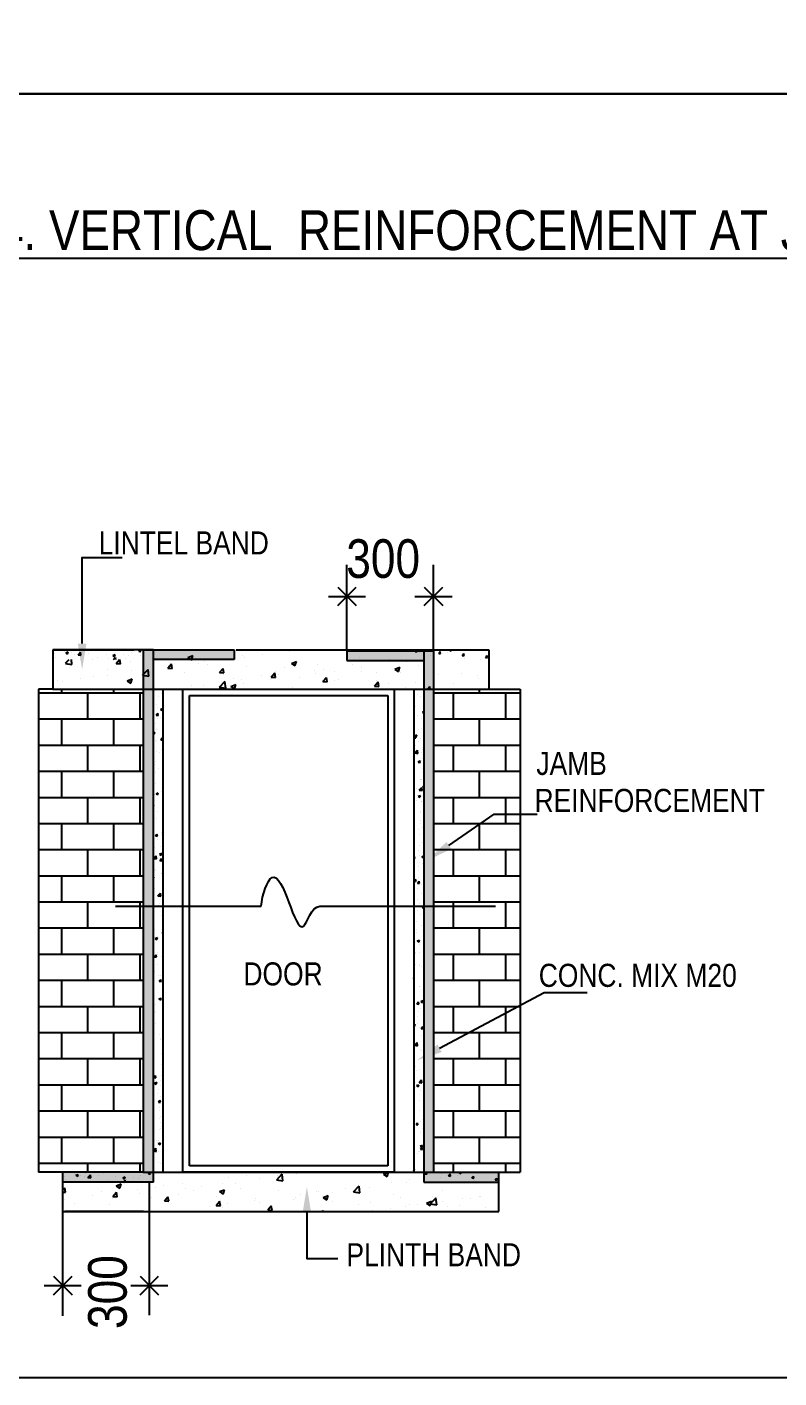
# Model space of a CAD drawing. Header units: metres. Extents: x 516 to 666, y 54 to 108.
# Drawn here: x 602.728 to 604.535, y 86.464 to 89.71 of the extents above; entities that cross this region are included whole.
import ezdxf

# ---------------------------------------------------------------- set-up
doc = ezdxf.new("R2010")
doc.units = ezdxf.units.M
doc.header["$LTSCALE"] = 30
doc.header["$MEASUREMENT"] = 0
doc.layers.get('0').update_dxf_attribs({"linetype": 'CONTINUOUS'})
doc.styles.get("Standard").update_dxf_attribs({"font": 'ARIALN.TTF', "height": 10})

msp = doc.modelspace()

# ---------------------------------------------------------------- hatches: boundary and pattern name
h = msp.add_hatch(color=256)
h.paths.add_polyline_path([(603.0315, 88.1901), (603.2258, 88.1901), (603.2258, 88.2136), (603.0079, 88.2136), (603.0079, 86.9585), (602.8132, 86.9585), (602.8132, 86.935), (603.0315, 86.935)])
h.paths.add_polyline_path([(603.7045, 88.2114), (603.4966, 88.2114), (603.4966, 88.1879), (603.681, 88.1879), (603.681, 86.935), (603.8611, 86.935), (603.8611, 86.9585), (603.7045, 86.9585)])

# ---------------------------------------------------------------- linework, layer by layer
for p, q in [((603.4966, 88.2114), (603.4966, 88.4182)), ((603.7045, 88.2136), (603.7045, 88.4182)), ((603.4965, 88.2976), (603.4965, 88.3866)), ((603.7045, 88.2976), (603.7045, 88.3866)), ((603.452, 88.3421), (603.541, 88.3421)), ((603.4743, 88.3198), (603.5188, 88.3643)), ((603.4743, 88.3643), (603.5188, 88.3198)), ((603.66, 88.3421), (603.7491, 88.3421)), ((603.6823, 88.3198), (603.7268, 88.3643)), ((603.6823, 88.3643), (603.7268, 88.3198)), ((602.7896, 88.2136), (602.9844, 88.2136)), ((602.9844, 88.2136), (602.7896, 88.2136)), ((602.7896, 88.2136), (602.7896, 88.1195)), ((603.0315, 88.2136), (602.7954, 88.2136)), ((602.8441, 88.2112), (602.8441, 88.2112)), ((602.8879, 88.2115), (602.8879, 88.2115)), ((602.943, 88.2122), (602.943, 88.2122)), ((602.9963, 88.2101), (602.9992, 88.2136)), ((603.001, 88.2097), (603.0002, 88.2136)), ((603.0079, 88.2136), (603.2258, 88.2136)), ((603.0079, 88.2136), (603.2258, 88.2136)), ((603.0079, 86.9585), (603.0079, 88.2136)), ((603.0079, 86.9585), (603.0079, 88.2136)), ((603.0291, 88.2129), (603.0291, 88.2129)), ((603.0315, 86.935), (603.0315, 88.2136)), ((603.2258, 88.2136), (603.2258, 88.1901)), ((603.2306, 88.2136), (603.7045, 88.2136)), ((603.3336, 88.2118), (603.3336, 88.2118)), ((603.4966, 88.2114), (603.7045, 88.2114)), ((603.4966, 88.2114), (603.4966, 88.1879)), ((603.6276, 88.2136), (603.6276, 88.2136)), ((603.6607, 88.21), (603.6637, 88.2136)), ((603.6654, 88.2096), (603.6647, 88.2136)), ((603.681, 88.2136), (603.8376, 88.2136)), ((603.681, 88.2136), (603.681, 86.935)), ((603.7011, 88.2111), (603.7011, 88.2111)), ((603.7045, 88.2136), (603.7045, 86.9585)), ((603.7045, 88.2114), (603.7045, 86.9585)), ((603.7426, 88.2132), (603.7438, 88.2136)), ((603.7426, 88.2132), (603.7465, 88.2105)), ((603.7465, 88.2106), (603.7476, 88.2136)), ((603.7778, 88.2113), (603.7778, 88.2113)), ((603.8376, 88.2136), (603.8376, 88.1195)), ((602.792, 88.2088), (602.792, 88.2088)), ((602.7946, 88.2046), (602.7946, 88.2046)), ((602.7964, 88.1957), (602.7964, 88.1957)), ((602.8172, 88.2105), (602.8172, 88.2105)), ((602.8203, 88.181), (602.8357, 88.1786)), ((602.8206, 88.1813), (602.829, 88.1901)), ((602.8214, 88.2065), (602.8269, 88.2087)), ((602.8214, 88.2065), (602.8253, 88.2039)), ((602.8253, 88.2039), (602.8269, 88.2087)), ((602.8272, 88.1783), (602.8272, 88.1783)), ((602.8339, 88.207), (602.8339, 88.207)), ((602.8357, 88.1786), (602.8343, 88.1901)), ((602.8421, 88.2036), (602.8421, 88.2036)), ((602.8504, 88.2015), (602.8565, 88.2079)), ((602.8504, 88.2015), (602.8574, 88.2005)), ((602.8574, 88.2005), (602.8565, 88.2079)), ((602.857, 88.1902), (602.857, 88.1902)), ((602.8758, 88.2052), (602.8758, 88.2052)), ((602.8851, 88.1901), (602.8851, 88.1901)), ((602.8973, 88.1958), (602.8973, 88.1958)), ((602.9176, 88.2035), (602.9176, 88.2035)), ((602.9224, 88.1932), (602.9224, 88.1932)), ((602.9342, 88.2003), (602.9397, 88.2024)), ((602.9342, 88.2003), (602.9381, 88.1976)), ((602.9356, 88.1901), (602.9403, 88.1949)), ((602.9369, 88.2008), (602.9369, 88.2008)), ((602.9381, 88.1976), (602.9397, 88.2024)), ((602.9408, 88.1901), (602.9403, 88.1949)), ((602.942, 88.1958), (602.942, 88.1958)), ((602.9422, 88.1809), (602.9499, 88.1901)), ((602.9422, 88.1809), (602.9525, 88.1799)), ((602.9525, 88.1799), (602.9506, 88.1901)), ((602.9595, 88.2017), (602.9595, 88.2017)), ((602.9636, 88.1919), (602.9636, 88.1919)), ((602.9717, 88.1997), (602.9717, 88.1997)), ((602.9775, 88.1862), (602.9775, 88.1862)), ((602.9777, 88.2067), (602.9777, 88.2067)), ((602.9849, 88.2105), (602.9849, 88.2105)), ((602.9963, 88.2101), (603.0009, 88.2097)), ((603.0014, 88.1999), (603.0014, 88.1999)), ((603.2258, 88.1901), (603.0315, 88.1901)), ((603.0315, 86.935), (603.0315, 88.1901)), ((603.0663, 88.17), (603.0746, 88.1799)), ((603.0699, 88.1823), (603.0699, 88.1823)), ((603.0766, 88.1691), (603.0746, 88.1799)), ((603.1141, 88.195), (603.1263, 88.1997)), ((603.1141, 88.195), (603.1228, 88.1892)), ((603.1228, 88.1892), (603.1263, 88.1997)), ((603.1402, 88.1816), (603.1402, 88.1816)), ((603.1548, 88.1866), (603.1548, 88.1866)), ((603.1623, 88.1784), (603.1623, 88.1784)), ((603.2447, 88.1996), (603.2447, 88.1996)), ((603.2495, 88.196), (603.2495, 88.196)), ((603.2928, 88.2017), (603.2928, 88.2017)), ((603.3584, 88.2103), (603.3584, 88.2103)), ((603.3629, 88.1812), (603.375, 88.1858)), ((603.3629, 88.1812), (603.3715, 88.1753)), ((603.3715, 88.1753), (603.375, 88.1858)), ((603.4257, 88.179), (603.4257, 88.179)), ((603.4966, 88.1879), (603.681, 88.1879)), ((603.4966, 88.1879), (603.6767, 88.1879)), ((603.5088, 88.1782), (603.5088, 88.1782)), ((603.5266, 88.1963), (603.5266, 88.1963)), ((603.5977, 88.1904), (603.5977, 88.1904)), ((603.6403, 88.1852), (603.6403, 88.1852)), ((603.6607, 88.21), (603.6654, 88.2096)), ((603.6714, 88.2072), (603.6714, 88.2072)), ((603.681, 88.1879), (603.681, 86.935)), ((603.6979, 88.2008), (603.6979, 88.2008)), ((603.717, 88.2051), (603.7208, 88.2096)), ((603.717, 88.2051), (603.7217, 88.2047)), ((603.7217, 88.2047), (603.7208, 88.2096)), ((603.7382, 88.2063), (603.7382, 88.2063)), ((603.7733, 88.2002), (603.7771, 88.2047)), ((603.7733, 88.2002), (603.778, 88.1998)), ((603.778, 88.1998), (603.7771, 88.2047)), ((603.7794, 88.1931), (603.7794, 88.1931)), ((603.8176, 88.1911), (603.8176, 88.1911)), ((603.829, 88.1997), (603.829, 88.1997)), ((603.8296, 88.1953), (603.8334, 88.1998)), ((603.8296, 88.1953), (603.8343, 88.1949)), ((603.8296, 88.1949), (603.8296, 88.1949)), ((603.8343, 88.1949), (603.8334, 88.1998)), ((602.8292, 88.1707), (602.8292, 88.1707)), ((602.8886, 88.1504), (602.8886, 88.1504)), ((602.9216, 88.1668), (602.9216, 88.1668)), ((602.922, 88.1529), (602.922, 88.1529)), ((602.9785, 88.1633), (602.9785, 88.1633)), ((603.005, 88.1524), (603.0204, 88.15)), ((603.0053, 88.1527), (603.0188, 88.1667)), ((603.014, 88.1629), (603.014, 88.1629)), ((603.0204, 88.15), (603.0185, 88.1664)), ((603.0313, 88.1673), (603.0313, 88.1673)), ((603.0663, 88.17), (603.0766, 88.1691)), ((603.0674, 88.1755), (603.0674, 88.1755)), ((603.0746, 88.173), (603.0746, 88.173)), ((603.1064, 88.159), (603.1064, 88.159)), ((603.1904, 88.1591), (603.1988, 88.1691)), ((603.1904, 88.1591), (603.2008, 88.1582)), ((603.2008, 88.1582), (603.1988, 88.1691)), ((603.1988, 88.1551), (603.1988, 88.1551)), ((603.2547, 88.1745), (603.2547, 88.1745)), ((603.2912, 88.1512), (603.2912, 88.1512)), ((603.3146, 88.1483), (603.3229, 88.1582)), ((603.3146, 88.1483), (603.3249, 88.1474)), ((603.3249, 88.1473), (603.3229, 88.1582)), ((603.3247, 88.1616), (603.3247, 88.1616)), ((603.3315, 88.1542), (603.3315, 88.1542)), ((603.3471, 88.1705), (603.3471, 88.1705)), ((603.3836, 88.1473), (603.3836, 88.1473)), ((603.4189, 88.1652), (603.4189, 88.1652)), ((603.4221, 88.1565), (603.4221, 88.1565)), ((603.4387, 88.1374), (603.4471, 88.1473)), ((603.4395, 88.1666), (603.4395, 88.1666)), ((603.4491, 88.1365), (603.4471, 88.1473)), ((603.4655, 88.1622), (603.4655, 88.1622)), ((603.531, 88.1708), (603.531, 88.1708)), ((603.5319, 88.1627), (603.5319, 88.1627)), ((603.5681, 88.1583), (603.5681, 88.1583)), ((603.6116, 88.1673), (603.6238, 88.1719)), ((603.6116, 88.1673), (603.6203, 88.1615)), ((603.6202, 88.1615), (603.6238, 88.1719)), ((603.6243, 88.1588), (603.6243, 88.1588)), ((603.669, 88.1756), (603.669, 88.1756)), ((603.7167, 88.1549), (603.7167, 88.1549)), ((603.7729, 88.1568), (603.7729, 88.1568)), ((603.8091, 88.151), (603.8091, 88.151)), ((602.7896, 88.1195), (602.7555, 88.1195)), ((602.7555, 88.1195), (602.7555, 86.9585)), ((602.7896, 88.1195), (603.8382, 88.1195)), ((602.8012, 88.1393), (602.8012, 88.1393)), ((602.811, 88.1104), (602.811, 88.1195)), ((602.8131, 88.1386), (602.8131, 88.1386)), ((602.8564, 88.1443), (602.8564, 88.1443)), ((602.9365, 88.1104), (602.9365, 88.1195)), ((602.9687, 88.1392), (602.9808, 88.1438)), ((602.9687, 88.1392), (602.9773, 88.1334)), ((602.9773, 88.1334), (602.9808, 88.1438)), ((603.0319, 88.1153), (603.0315, 88.1176)), ((603.0315, 88.1154), (603.0319, 88.1153)), ((603.055, 86.9585), (603.055, 88.1195)), ((603.1021, 88.1195), (603.6104, 88.1195)), ((603.1021, 86.9585), (603.1021, 88.1195)), ((603.1229, 88.127), (603.1229, 88.127)), ((603.1527, 88.129), (603.1527, 88.129)), ((603.1897, 88.1237), (603.2051, 88.1213)), ((603.19, 88.124), (603.2035, 88.1381)), ((603.2051, 88.1213), (603.2032, 88.1378)), ((603.2039, 88.1277), (603.2039, 88.1277)), ((603.2175, 88.1253), (603.2296, 88.13)), ((603.2175, 88.1253), (603.2261, 88.1195)), ((603.2238, 88.1443), (603.2238, 88.1443)), ((603.2261, 88.1195), (603.2296, 88.13)), ((603.2426, 88.142), (603.2426, 88.142)), ((603.2473, 88.1335), (603.2473, 88.1335)), ((603.3128, 88.1421), (603.3128, 88.1421)), ((603.3662, 88.1236), (603.3662, 88.1236)), ((603.4387, 88.1374), (603.4491, 88.1365)), ((603.4672, 88.1409), (603.4672, 88.1409)), ((603.476, 88.1434), (603.476, 88.1434)), ((603.5067, 88.1206), (603.5067, 88.1206)), ((603.5629, 88.1265), (603.5712, 88.1365)), ((603.5629, 88.1265), (603.5732, 88.1256)), ((603.5684, 88.1395), (603.5684, 88.1395)), ((603.5732, 88.1256), (603.5712, 88.1365)), ((603.5955, 88.1328), (603.5955, 88.1328)), ((603.6104, 88.1195), (603.6104, 86.9585)), ((603.6381, 88.1226), (603.6381, 88.1226)), ((603.6575, 88.1195), (603.6575, 86.9585)), ((603.6608, 88.1356), (603.6608, 88.1356)), ((603.683, 88.1439), (603.683, 88.1439)), ((603.6902, 88.1195), (603.6954, 88.1256)), ((603.6965, 88.1195), (603.6954, 88.1256)), ((603.7037, 88.1313), (603.7037, 88.1313)), ((603.7532, 88.1317), (603.7532, 88.1317)), ((603.813, 88.1457), (603.813, 88.1457)), ((603.8153, 88.1104), (603.8153, 88.1195)), ((603.8361, 88.1324), (603.8361, 88.1324)), ((603.8376, 88.1195), (603.9128, 88.1195)), ((603.9128, 88.1195), (603.9128, 86.9585)), ((602.7555, 88.1104), (603.0079, 88.1104)), ((602.8737, 88.0477), (602.8737, 88.1104)), ((602.9993, 88.0477), (602.9993, 88.1104)), ((603.0325, 88.0901), (603.0325, 88.0901)), ((603.0386, 88.0823), (603.0386, 88.0823)), ((603.0432, 88.1009), (603.0432, 88.1009)), ((603.0503, 88.1093), (603.0503, 88.1093)), ((603.1178, 88.1038), (603.5947, 88.1038)), ((603.1178, 86.9742), (603.1178, 88.1038)), ((603.5947, 88.1038), (603.5947, 86.9742)), ((603.6656, 88.1063), (603.6656, 88.1063)), ((603.6729, 88.1007), (603.6729, 88.1007)), ((603.6808, 88.1076), (603.6808, 88.1076)), ((603.7045, 88.1104), (603.9128, 88.1104)), ((603.7525, 88.0477), (603.7525, 88.1104)), ((603.8781, 88.0477), (603.8781, 88.1104)), ((603.0381, 88.0567), (603.0418, 88.0612)), ((603.0381, 88.0567), (603.0428, 88.0563)), ((603.0413, 88.0486), (603.0413, 88.0486)), ((603.0428, 88.0563), (603.0419, 88.0612)), ((603.0422, 88.0748), (603.0422, 88.0748)), ((603.0481, 88.0704), (603.0536, 88.0725)), ((603.0481, 88.0704), (603.052, 88.0678)), ((603.0483, 88.0511), (603.0483, 88.0511)), ((603.0513, 88.0729), (603.0513, 88.0729)), ((603.052, 88.0678), (603.0536, 88.0725)), ((603.6601, 88.0767), (603.6601, 88.0767)), ((603.6669, 88.0557), (603.6669, 88.0557)), ((603.6778, 88.0643), (603.681, 88.0655)), ((603.6778, 88.0643), (603.681, 88.0622)), ((602.7555, 88.0477), (603.0079, 88.0477)), ((602.811, 87.9849), (602.811, 88.0477)), ((602.9365, 87.9849), (602.9365, 88.0477)), ((603.0355, 88.0376), (603.0355, 88.0376)), ((603.0379, 88.023), (603.0379, 88.023)), ((603.0403, 88.0225), (603.0403, 88.0225)), ((603.6684, 88.0213), (603.6684, 88.0213)), ((603.6759, 88.0482), (603.6759, 88.0482)), ((603.6766, 88.0246), (603.6766, 88.0246)), ((603.7045, 88.0477), (603.9128, 88.0477)), ((603.8153, 87.9849), (603.8153, 88.0477)), ((602.7555, 87.9849), (603.0079, 87.9849)), ((602.8737, 87.9221), (602.8737, 87.9849)), ((602.9993, 87.9221), (602.9993, 87.9849)), ((603.0315, 88.0145), (603.0345, 88.0156)), ((603.0315, 88.0119), (603.0329, 88.0109)), ((603.0322, 87.9908), (603.0322, 87.9908)), ((603.0329, 88.0109), (603.0345, 88.0156)), ((603.033, 88.011), (603.033, 88.011)), ((603.0369, 87.9946), (603.0369, 87.9946)), ((603.0394, 87.9964), (603.0394, 87.9964)), ((603.049, 87.9977), (603.0527, 88.0022)), ((603.049, 87.9977), (603.0536, 87.9973)), ((603.0496, 88.0005), (603.0496, 88.0005)), ((603.0537, 87.9973), (603.0528, 88.0022)), ((603.6575, 88.0029), (603.6609, 88.0071)), ((603.6575, 88.0025), (603.6618, 88.0021)), ((603.6588, 88.0074), (603.6642, 88.0095)), ((603.6588, 88.0074), (603.6627, 88.0048)), ((603.6619, 88.0022), (603.661, 88.0071)), ((603.6613, 87.9845), (603.6613, 87.9845)), ((603.6627, 88.0048), (603.6643, 88.0095)), ((603.6674, 87.9929), (603.6674, 87.9929)), ((603.6726, 88.0014), (603.6726, 88.0014)), ((603.6802, 88.0057), (603.6802, 88.0057)), ((603.7045, 87.9849), (603.9128, 87.9849)), ((603.7525, 87.9221), (603.7525, 87.9849)), ((603.8781, 87.9221), (603.8781, 87.9849)), ((603.0384, 87.9703), (603.0384, 87.9703)), ((603.046, 87.9676), (603.046, 87.9676)), ((603.051, 87.9735), (603.051, 87.9735)), ((603.6599, 87.9661), (603.666, 87.9724)), ((603.6599, 87.9661), (603.6668, 87.965)), ((603.6669, 87.965), (603.666, 87.9724)), ((603.6765, 87.9659), (603.6765, 87.9659)), ((603.6779, 87.974), (603.6779, 87.974)), ((603.6783, 87.9535), (603.6783, 87.9535)), ((603.6792, 87.9796), (603.6792, 87.9796)), ((602.7555, 87.9221), (603.0079, 87.9221)), ((602.811, 87.8593), (602.811, 87.9221)), ((602.9365, 87.8593), (602.9365, 87.9221)), ((603.0352, 87.9382), (603.0352, 87.9382)), ((603.0375, 87.9442), (603.0375, 87.9442)), ((603.044, 87.9293), (603.044, 87.9293)), ((603.668, 87.9435), (603.6718, 87.948)), ((603.668, 87.9435), (603.6727, 87.9431)), ((603.6727, 87.9431), (603.6718, 87.948)), ((603.6757, 87.9488), (603.6757, 87.9488)), ((603.6773, 87.9274), (603.6773, 87.9274)), ((603.7045, 87.9221), (603.9128, 87.9221)), ((603.8153, 87.8593), (603.8153, 87.9221)), ((603.032, 87.8914), (603.032, 87.8914)), ((603.0356, 87.8919), (603.0356, 87.8919)), ((603.0365, 87.918), (603.0365, 87.918)), ((603.0543, 87.9122), (603.0543, 87.9122)), ((603.6723, 87.9027), (603.6723, 87.9027)), ((603.6724, 87.902), (603.6724, 87.902)), ((603.6764, 87.9012), (603.6764, 87.9012)), ((603.6789, 87.8845), (603.681, 87.887)), ((602.7555, 87.8593), (603.0079, 87.8593)), ((602.8737, 87.7966), (602.8737, 87.8593)), ((602.9993, 87.7966), (602.9993, 87.8593)), ((603.0336, 87.8813), (603.0336, 87.8813)), ((603.0346, 87.8658), (603.0346, 87.8658)), ((603.0377, 87.8681), (603.0431, 87.8702)), ((603.0377, 87.8681), (603.0416, 87.8655)), ((603.0416, 87.8655), (603.0432, 87.8703)), ((603.0508, 87.8742), (603.0508, 87.8742)), ((603.0533, 87.8839), (603.0533, 87.8839)), ((603.6641, 87.8796), (603.6641, 87.8796)), ((603.6674, 87.862), (603.6729, 87.8641)), ((603.6674, 87.862), (603.6713, 87.8594)), ((603.6703, 87.8766), (603.6764, 87.883)), ((603.6703, 87.8766), (603.6772, 87.8756)), ((603.6713, 87.8594), (603.6729, 87.8641)), ((603.6754, 87.8751), (603.6754, 87.8751)), ((603.6773, 87.8756), (603.6764, 87.883)), ((603.6789, 87.8845), (603.681, 87.8843)), ((603.7045, 87.8593), (603.9128, 87.8593)), ((603.7525, 87.7966), (603.7525, 87.8593)), ((603.8781, 87.7966), (603.8781, 87.8593)), ((603.0326, 87.8529), (603.0326, 87.8529)), ((603.0337, 87.8397), (603.0337, 87.8397)), ((603.035, 87.8389), (603.035, 87.8389)), ((603.0417, 87.8259), (603.0417, 87.8259)), ((603.6631, 87.8512), (603.6631, 87.8512)), ((603.6722, 87.8242), (603.6722, 87.8242)), ((603.6735, 87.8229), (603.6735, 87.8229)), ((603.6745, 87.849), (603.6745, 87.849)), ((603.6754, 87.8495), (603.6754, 87.8495)), ((602.7555, 87.7966), (603.0079, 87.7966)), ((602.811, 87.7338), (602.811, 87.7966)), ((602.9365, 87.7338), (602.9365, 87.7966)), ((603.0318, 87.792), (603.0318, 87.792)), ((603.0327, 87.8136), (603.0327, 87.8136)), ((603.0394, 87.8077), (603.0394, 87.8077)), ((603.658, 87.8122), (603.658, 87.8122)), ((603.6722, 87.8026), (603.6722, 87.8026)), ((603.6725, 87.7968), (603.6725, 87.7968)), ((603.7045, 87.7966), (603.9128, 87.7966)), ((603.8153, 87.7338), (603.8153, 87.7966)), ((603.0317, 87.7874), (603.0317, 87.7874)), ((603.0362, 87.7665), (603.04, 87.771)), ((603.0362, 87.7665), (603.0409, 87.7661)), ((603.0409, 87.7661), (603.04, 87.7711)), ((603.0407, 87.757), (603.0407, 87.757)), ((603.05, 87.7705), (603.05, 87.7705)), ((603.0506, 87.7748), (603.0506, 87.7748)), ((603.6677, 87.7811), (603.6677, 87.7811)), ((603.6716, 87.7706), (603.6716, 87.7706)), ((603.6804, 87.7688), (603.6804, 87.7688)), ((603.6807, 87.7872), (603.681, 87.7876)), ((603.6807, 87.7872), (603.681, 87.7872)), ((602.7555, 87.7338), (603.0079, 87.7338)), ((602.8737, 87.671), (602.8737, 87.7338)), ((602.9993, 87.671), (602.9993, 87.7338)), ((603.0348, 87.7395), (603.0348, 87.7395)), ((603.0463, 87.7227), (603.0518, 87.7248)), ((603.049, 87.7421), (603.049, 87.7421)), ((603.0502, 87.7201), (603.0518, 87.7249)), ((603.0504, 87.7259), (603.0504, 87.7259)), ((603.6598, 87.7379), (603.6598, 87.7379)), ((603.669, 87.7305), (603.669, 87.7305)), ((603.6706, 87.7445), (603.6706, 87.7445)), ((603.6752, 87.7501), (603.6752, 87.7501)), ((603.6794, 87.7405), (603.6794, 87.7405)), ((603.7045, 87.7338), (603.9128, 87.7338)), ((603.7525, 87.671), (603.7525, 87.7338)), ((603.8781, 87.671), (603.8781, 87.7338)), ((603.0315, 87.7123), (603.0377, 87.7187)), ((603.0315, 87.7123), (603.0385, 87.7112)), ((603.0315, 87.6927), (603.0315, 87.6927)), ((603.0385, 87.7112), (603.0377, 87.7187)), ((603.0463, 87.7227), (603.0502, 87.7201)), ((603.0471, 87.7075), (603.0509, 87.712)), ((603.0471, 87.7075), (603.0518, 87.7071)), ((603.0518, 87.7071), (603.0509, 87.712)), ((603.6575, 87.7149), (603.6591, 87.7169)), ((603.6575, 87.7122), (603.66, 87.712)), ((603.6588, 87.7095), (603.6588, 87.7095)), ((603.66, 87.712), (603.6591, 87.7169)), ((603.6687, 87.6923), (603.6687, 87.6923)), ((603.6697, 87.7184), (603.6697, 87.7184)), ((603.672, 87.7033), (603.672, 87.7033)), ((603.6761, 87.7166), (603.681, 87.7185)), ((603.6761, 87.7166), (603.68, 87.714)), ((603.6787, 87.6994), (603.6787, 87.6994)), ((603.68, 87.714), (603.681, 87.717)), ((602.7555, 87.671), (603.0079, 87.671)), ((602.811, 87.6083), (602.811, 87.671)), ((602.9365, 87.6083), (602.9365, 87.671)), ((603.0315, 87.6642), (603.0327, 87.668)), ((603.0315, 87.6675), (603.0327, 87.6679)), ((603.0351, 87.6858), (603.0351, 87.6858)), ((603.0374, 87.6842), (603.0374, 87.6842)), ((603.0503, 87.6754), (603.0503, 87.6754)), ((603.0517, 87.6753), (603.0517, 87.6753)), ((603.6575, 87.6599), (603.6625, 87.6618)), ((603.6575, 87.6594), (603.6609, 87.6571)), ((603.6609, 87.6571), (603.6625, 87.6618)), ((603.6634, 87.6593), (603.6634, 87.6593)), ((603.6678, 87.6662), (603.6678, 87.6662)), ((603.6679, 87.6825), (603.6679, 87.6825)), ((603.7045, 87.671), (603.9128, 87.671)), ((603.8153, 87.6083), (603.8153, 87.671)), ((603.0346, 87.6401), (603.0346, 87.6401)), ((603.0419, 87.6229), (603.0481, 87.6292)), ((603.0457, 87.6288), (603.0457, 87.6288)), ((603.0489, 87.6218), (603.0481, 87.6292)), ((603.6662, 87.6533), (603.67, 87.6579)), ((603.6662, 87.6533), (603.6709, 87.6529)), ((603.6668, 87.64), (603.6668, 87.64)), ((603.6709, 87.6529), (603.67, 87.6579)), ((603.675, 87.6507), (603.675, 87.6507)), ((603.6762, 87.6271), (603.6762, 87.6271)), ((603.68, 87.6487), (603.68, 87.6487)), ((602.7555, 87.6083), (603.0079, 87.6083)), ((602.8737, 87.5455), (602.8737, 87.6083)), ((602.9402, 87.5976), (603.2907, 87.5976)), ((602.9993, 87.5455), (602.9993, 87.6083)), ((603.0419, 87.6229), (603.0489, 87.6218)), ((603.0447, 87.6004), (603.0447, 87.6004)), ((603.0461, 87.6041), (603.0461, 87.6041)), ((603.431, 87.5976), (603.8539, 87.5976)), ((603.6659, 87.6139), (603.6659, 87.6139)), ((603.6717, 87.6039), (603.6717, 87.6039)), ((603.6752, 87.5987), (603.6752, 87.5987)), ((603.6771, 87.5943), (603.6799, 87.5976)), ((603.6771, 87.5943), (603.681, 87.594)), ((603.6799, 87.5976), (603.6809, 87.5988)), ((603.681, 87.5982), (603.6809, 87.5988)), ((603.7045, 87.6083), (603.9128, 87.6083)), ((603.7525, 87.5455), (603.7525, 87.6083)), ((603.8781, 87.5455), (603.8781, 87.6083)), ((603.0501, 87.5761), (603.0501, 87.5761)), ((603.0537, 87.5734), (603.0537, 87.5734)), ((603.055, 87.5773), (603.055, 87.5774)), ((603.055, 87.5773), (603.055, 87.5773)), ((603.664, 87.5617), (603.664, 87.5617)), ((603.6649, 87.5878), (603.6649, 87.5878)), ((603.6744, 87.5775), (603.6744, 87.5775)), ((602.7555, 87.5455), (603.0079, 87.5455)), ((602.811, 87.4827), (602.811, 87.5455)), ((602.9365, 87.4827), (602.9365, 87.5455)), ((603.0331, 87.5424), (603.0331, 87.5424)), ((603.0343, 87.5408), (603.0343, 87.5408)), ((603.0523, 87.5334), (603.055, 87.5362)), ((603.0523, 87.5334), (603.055, 87.533)), ((603.6588, 87.5376), (603.6588, 87.5376)), ((603.663, 87.5355), (603.663, 87.5355)), ((603.6636, 87.5408), (603.6636, 87.5408)), ((603.6747, 87.5514), (603.6747, 87.5514)), ((603.7045, 87.5455), (603.9128, 87.5455)), ((603.8153, 87.4827), (603.8153, 87.5455)), ((603.0318, 87.5135), (603.0318, 87.5135)), ((603.0359, 87.5204), (603.0414, 87.5226)), ((603.0359, 87.5204), (603.0398, 87.5178)), ((603.0398, 87.5178), (603.0414, 87.5226)), ((603.662, 87.5094), (603.662, 87.5094)), ((603.6656, 87.5143), (603.6711, 87.5164)), ((603.6656, 87.5143), (603.6695, 87.5117)), ((603.6695, 87.5117), (603.6711, 87.5165)), ((603.6715, 87.5046), (603.6715, 87.5046)), ((602.7555, 87.4827), (603.0079, 87.4827)), ((602.8737, 87.4199), (602.8737, 87.4827)), ((602.9993, 87.4199), (602.9993, 87.4827)), ((603.0344, 87.4763), (603.0382, 87.4809)), ((603.0344, 87.4763), (603.0391, 87.4759)), ((603.0391, 87.476), (603.0382, 87.4809)), ((603.0414, 87.4871), (603.0414, 87.4871)), ((603.0415, 87.4824), (603.0415, 87.4824)), ((603.0499, 87.4767), (603.0499, 87.4767)), ((603.6601, 87.487), (603.6601, 87.487)), ((603.6611, 87.4833), (603.6611, 87.4833)), ((603.6719, 87.4854), (603.6719, 87.4854)), ((603.7045, 87.4827), (603.9128, 87.4827)), ((603.7525, 87.4199), (603.7525, 87.4827)), ((603.8781, 87.4199), (603.8781, 87.4827)), ((603.0341, 87.4414), (603.0341, 87.4414)), ((603.0404, 87.4587), (603.0404, 87.4587)), ((603.0428, 87.4318), (603.0428, 87.4318)), ((603.6601, 87.4572), (603.6601, 87.4572)), ((603.6698, 87.4559), (603.6698, 87.4559)), ((603.6709, 87.457), (603.6709, 87.457)), ((603.6745, 87.452), (603.6745, 87.452)), ((602.7555, 87.4199), (603.0079, 87.4199)), ((602.811, 87.3572), (602.811, 87.4199)), ((602.9365, 87.3572), (602.9365, 87.4199)), ((603.0453, 87.4173), (603.049, 87.4218)), ((603.0453, 87.4173), (603.05, 87.4169)), ((603.05, 87.4169), (603.0491, 87.4218)), ((603.0495, 87.4317), (603.0495, 87.4317)), ((603.0525, 87.4007), (603.0525, 87.4007)), ((603.6582, 87.4218), (603.6575, 87.4256)), ((603.6575, 87.4218), (603.6581, 87.4218)), ((603.6582, 87.4049), (603.6582, 87.4049)), ((603.6592, 87.4311), (603.6592, 87.4311)), ((603.6711, 87.4052), (603.6711, 87.4052)), ((603.6713, 87.4052), (603.6713, 87.4052)), ((603.6799, 87.43), (603.6799, 87.43)), ((603.7045, 87.4199), (603.9128, 87.4199)), ((603.8153, 87.3572), (603.8153, 87.4199)), ((603.0445, 87.3751), (603.05, 87.3772)), ((603.0445, 87.3751), (603.0484, 87.3724)), ((603.0484, 87.3724), (603.05, 87.3772)), ((603.0497, 87.3774), (603.0497, 87.3774)), ((603.6593, 87.399), (603.6593, 87.399)), ((603.6643, 87.3632), (603.6681, 87.3677)), ((603.6691, 87.3628), (603.6682, 87.3677)), ((603.6743, 87.3689), (603.6798, 87.3711)), ((603.6743, 87.3689), (603.6782, 87.3663)), ((603.6782, 87.3663), (603.6798, 87.3711)), ((603.6808, 87.3741), (603.6808, 87.3741)), ((602.7555, 87.3572), (603.0079, 87.3572)), ((602.8737, 87.2944), (602.8737, 87.3572)), ((602.9993, 87.2944), (602.9993, 87.3572)), ((603.0339, 87.3421), (603.0339, 87.3421)), ((603.0371, 87.3454), (603.0371, 87.3454)), ((603.0372, 87.3606), (603.0372, 87.3606)), ((603.0538, 87.35), (603.0538, 87.35)), ((603.6643, 87.3632), (603.669, 87.3628)), ((603.6676, 87.3437), (603.6676, 87.3437)), ((603.6743, 87.3527), (603.6743, 87.3527)), ((603.7045, 87.3572), (603.9128, 87.3572)), ((603.7525, 87.2944), (603.7525, 87.3572)), ((603.8781, 87.2944), (603.8781, 87.3572)), ((603.0361, 87.317), (603.0361, 87.317)), ((603.0549, 87.3228), (603.0549, 87.3228)), ((603.6575, 87.3129), (603.6607, 87.3142)), ((603.6575, 87.3105), (603.6591, 87.3094)), ((603.6591, 87.3094), (603.6607, 87.3142)), ((603.6655, 87.334), (603.6655, 87.334)), ((603.6666, 87.3153), (603.6666, 87.3153)), ((603.671, 87.3058), (603.671, 87.3058)), ((603.6752, 87.3041), (603.679, 87.3086)), ((603.6752, 87.3041), (603.6799, 87.3037)), ((603.6799, 87.3037), (603.679, 87.3087)), ((602.7555, 87.2944), (603.0079, 87.2944)), ((602.811, 87.2316), (602.811, 87.2944)), ((602.9365, 87.2316), (602.9365, 87.2944)), ((603.0452, 87.29), (603.0452, 87.29)), ((603.0482, 87.2788), (603.0482, 87.2788)), ((603.0494, 87.278), (603.0494, 87.278)), ((603.053, 87.2705), (603.053, 87.2705)), ((603.0539, 87.2967), (603.0539, 87.2967)), ((603.6593, 87.2637), (603.6655, 87.2701)), ((603.6663, 87.2626), (603.6655, 87.2701)), ((603.6756, 87.2883), (603.6756, 87.2883)), ((603.7045, 87.2944), (603.9128, 87.2944)), ((603.8153, 87.2316), (603.8153, 87.2944)), ((603.0326, 87.2389), (603.0326, 87.2389)), ((603.0336, 87.2427), (603.0336, 87.2427)), ((603.052, 87.2444), (603.052, 87.2444)), ((603.6593, 87.2637), (603.6663, 87.2626)), ((603.674, 87.2533), (603.674, 87.2533)), ((603.6765, 87.2523), (603.6765, 87.2523)), ((602.7555, 87.2316), (603.0079, 87.2316)), ((602.8737, 87.1689), (602.8737, 87.2316)), ((602.9993, 87.1689), (602.9993, 87.2316)), ((603.051, 87.2183), (603.051, 87.2183)), ((603.0524, 87.2062), (603.0524, 87.2062)), ((603.0532, 87.2297), (603.055, 87.2304)), ((603.0532, 87.2297), (603.055, 87.2284)), ((603.0534, 87.2346), (603.0534, 87.2346)), ((603.6609, 87.2124), (603.6609, 87.2124)), ((603.6708, 87.2065), (603.6708, 87.2065)), ((603.7045, 87.2316), (603.9128, 87.2316)), ((603.7525, 87.1689), (603.7525, 87.2316)), ((603.8781, 87.1689), (603.8781, 87.2316)), ((603.0318, 87.1753), (603.0318, 87.1753)), ((603.0325, 87.1862), (603.0363, 87.1907)), ((603.0325, 87.1862), (603.0372, 87.1858)), ((603.0328, 87.2036), (603.0328, 87.2036)), ((603.0339, 87.1883), (603.0339, 87.1883)), ((603.0341, 87.1728), (603.0396, 87.1749)), ((603.0341, 87.1728), (603.038, 87.1701)), ((603.0372, 87.1858), (603.0363, 87.1907)), ((603.038, 87.1701), (603.0396, 87.1749)), ((603.0492, 87.1786), (603.0492, 87.1786)), ((603.0501, 87.1922), (603.0501, 87.1922)), ((603.6623, 87.1736), (603.6623, 87.1736)), ((603.6633, 87.202), (603.6633, 87.202)), ((603.6697, 87.1743), (603.6759, 87.1806)), ((603.6697, 87.1743), (603.6767, 87.1732)), ((603.6767, 87.1732), (603.6759, 87.1806)), ((602.7555, 87.1689), (603.0079, 87.1689)), ((602.811, 87.1061), (602.811, 87.1689)), ((602.9365, 87.1061), (602.9365, 87.1689)), ((603.0334, 87.1433), (603.0334, 87.1433)), ((603.0409, 87.1482), (603.0409, 87.1482)), ((603.0436, 87.1572), (603.0436, 87.1572)), ((603.0482, 87.1399), (603.0482, 87.1399)), ((603.0491, 87.1661), (603.0491, 87.1661)), ((603.6622, 87.1618), (603.6622, 87.1618)), ((603.6638, 87.1667), (603.6693, 87.1688)), ((603.6638, 87.1667), (603.6677, 87.164)), ((603.6678, 87.164), (603.6694, 87.1688)), ((603.6713, 87.1466), (603.6713, 87.1466)), ((603.6738, 87.1539), (603.6738, 87.1539)), ((603.7045, 87.1689), (603.9128, 87.1689)), ((603.8153, 87.1061), (603.8153, 87.1689)), ((603.0434, 87.1271), (603.0472, 87.1317)), ((603.0434, 87.1271), (603.0481, 87.1267)), ((603.0481, 87.1267), (603.0472, 87.1317)), ((603.0472, 87.1138), (603.0472, 87.1138)), ((603.6719, 87.1306), (603.6719, 87.1306)), ((602.7555, 87.1061), (603.0079, 87.1061)), ((602.8737, 87.0433), (602.8737, 87.1061)), ((602.9993, 87.0433), (602.9993, 87.1061)), ((603.0449, 87.1066), (603.0449, 87.1066)), ((603.0463, 87.0877), (603.0463, 87.0877)), ((603.049, 87.0793), (603.049, 87.0793)), ((603.0491, 87.0929), (603.0491, 87.0929)), ((603.0546, 87.0754), (603.0546, 87.0754)), ((603.6625, 87.073), (603.6663, 87.0775)), ((603.6672, 87.0726), (603.6663, 87.0775)), ((603.6706, 87.1071), (603.6706, 87.1071)), ((603.6732, 87.08), (603.6732, 87.08)), ((603.6796, 87.0912), (603.6796, 87.0912)), ((603.6801, 87.0848), (603.681, 87.0857)), ((603.6801, 87.0848), (603.681, 87.0847)), ((603.7045, 87.1061), (603.9128, 87.1061)), ((603.7525, 87.0433), (603.7525, 87.1061)), ((603.8781, 87.0433), (603.8781, 87.1061)), ((602.7555, 87.0433), (603.0079, 87.0433)), ((602.811, 86.9805), (602.811, 87.0433)), ((602.9365, 86.9805), (602.9365, 87.0433)), ((603.0332, 87.044), (603.0332, 87.044)), ((603.0453, 87.0616), (603.0453, 87.0616)), ((603.0481, 87.0645), (603.0481, 87.0645)), ((603.0543, 87.0681), (603.055, 87.069)), ((603.0543, 87.0681), (603.055, 87.0681)), ((603.659, 87.0602), (603.659, 87.0602)), ((603.6625, 87.073), (603.6672, 87.0726)), ((603.6736, 87.0546), (603.6736, 87.0546)), ((603.6786, 87.0628), (603.6786, 87.0628)), ((603.7045, 87.0433), (603.9128, 87.0433)), ((603.8153, 86.9805), (603.8153, 87.0433)), ((603.0315, 87.0104), (603.0371, 87.0163)), ((603.0315, 87.0098), (603.038, 87.0088)), ((603.038, 87.0088), (603.0372, 87.0163)), ((603.0393, 87.0354), (603.0393, 87.0354)), ((603.0427, 87.0274), (603.0482, 87.0295)), ((603.0427, 87.0274), (603.0466, 87.0247)), ((603.0444, 87.0355), (603.0444, 87.0355)), ((603.0467, 87.0248), (603.0483, 87.0295)), ((603.658, 87.0319), (603.658, 87.0319)), ((603.6725, 87.0213), (603.678, 87.0234)), ((603.6725, 87.0213), (603.6764, 87.0186)), ((603.6734, 87.014), (603.6772, 87.0185)), ((603.6734, 87.014), (603.6781, 87.0135)), ((603.6764, 87.0186), (603.678, 87.0234)), ((603.6781, 87.0136), (603.6772, 87.0185)), ((602.7555, 86.9805), (603.0079, 86.9805)), ((602.8737, 86.9585), (602.8737, 86.9805)), ((602.9993, 86.9585), (602.9993, 86.9805)), ((603.0366, 87.0065), (603.0366, 87.0065)), ((603.0425, 86.9832), (603.0425, 86.9832)), ((603.0434, 87.0093), (603.0434, 87.0093)), ((603.0487, 86.9799), (603.0487, 86.9799)), ((603.6671, 87.0048), (603.6671, 87.0048)), ((603.6676, 87.0088), (603.6676, 87.0088)), ((603.6703, 87.0078), (603.6703, 87.0078)), ((603.7045, 86.9805), (603.9128, 86.9805)), ((603.7525, 86.9585), (603.7525, 86.9805)), ((603.8781, 86.9585), (603.8781, 86.9805)), ((602.8132, 86.9585), (602.7555, 86.9585)), ((603.0079, 86.9585), (602.8132, 86.9585)), ((602.8132, 86.9585), (602.8132, 86.8644)), ((603.0079, 86.9585), (602.8132, 86.9585)), ((602.8155, 86.9537), (602.8155, 86.9537)), ((602.8181, 86.9495), (602.8181, 86.9495)), ((602.8407, 86.9554), (602.8407, 86.9554)), ((602.8449, 86.9515), (602.8504, 86.9536)), ((602.8449, 86.9515), (602.8489, 86.9488)), ((602.8489, 86.9488), (602.8505, 86.9536)), ((602.8574, 86.9519), (602.8574, 86.9519)), ((602.8657, 86.9485), (602.8657, 86.9485)), ((602.8677, 86.9561), (602.8677, 86.9561)), ((602.8739, 86.9464), (602.8801, 86.9528)), ((602.8739, 86.9464), (602.8809, 86.9454)), ((602.8809, 86.9454), (602.8801, 86.9528)), ((602.8993, 86.9501), (602.8993, 86.9501)), ((602.9114, 86.9564), (602.9114, 86.9564)), ((602.9412, 86.9484), (602.9412, 86.9484)), ((602.9577, 86.9452), (602.9632, 86.9473)), ((602.9577, 86.9452), (602.9616, 86.9425)), ((602.9605, 86.9457), (602.9605, 86.9457)), ((602.9616, 86.9426), (602.9632, 86.9473)), ((602.9665, 86.9571), (602.9665, 86.9571)), ((602.9831, 86.9466), (602.9831, 86.9466)), ((603.0012, 86.9516), (603.0012, 86.9516)), ((603.0079, 86.9585), (603.7045, 86.9585)), ((603.0084, 86.9554), (603.0084, 86.9554)), ((603.0198, 86.955), (603.0228, 86.9585)), ((603.0198, 86.955), (603.0245, 86.9546)), ((603.0245, 86.9546), (603.0238, 86.9585)), ((603.6104, 86.9585), (603.1021, 86.9585)), ((603.5947, 86.9742), (603.1178, 86.9742)), ((603.2116, 86.9456), (603.2116, 86.9456)), ((603.2549, 86.9513), (603.2549, 86.9513)), ((603.3277, 86.9405), (603.3412, 86.9546)), ((603.3288, 86.9498), (603.3288, 86.9498)), ((603.3428, 86.9378), (603.3409, 86.9543)), ((603.3747, 86.9552), (603.3747, 86.9552)), ((603.5847, 86.9541), (603.5961, 86.9585)), ((603.5847, 86.9541), (603.5933, 86.9483)), ((603.5933, 86.9483), (603.5967, 86.9585)), ((603.6575, 86.9659), (603.6589, 86.9665)), ((603.6575, 86.9622), (603.6589, 86.9665)), ((603.6843, 86.9549), (603.6873, 86.9585)), ((603.6843, 86.9549), (603.689, 86.9545)), ((603.689, 86.9545), (603.6883, 86.9585)), ((603.695, 86.9521), (603.695, 86.9521)), ((603.7045, 86.9585), (603.8611, 86.9585)), ((603.7045, 86.9585), (603.8611, 86.9585)), ((603.7214, 86.9457), (603.7214, 86.9457)), ((603.7247, 86.956), (603.7247, 86.956)), ((603.7406, 86.95), (603.7443, 86.9545)), ((603.7406, 86.95), (603.7452, 86.9496)), ((603.7453, 86.9496), (603.7444, 86.9545)), ((603.7617, 86.9512), (603.7617, 86.9512)), ((603.7662, 86.9581), (603.7673, 86.9585)), ((603.7662, 86.9581), (603.7701, 86.9554)), ((603.7701, 86.9555), (603.7711, 86.9585)), ((603.7968, 86.9451), (603.8006, 86.9496)), ((603.7968, 86.9451), (603.8015, 86.9447)), ((603.8015, 86.9447), (603.8006, 86.9496)), ((603.8014, 86.9562), (603.8014, 86.9562)), ((603.8611, 86.9585), (603.8611, 86.935)), ((603.8611, 86.9585), (603.8611, 86.8644)), ((603.8611, 86.9585), (603.9128, 86.9585)), ((603.0315, 86.935), (602.8132, 86.935)), ((603.0315, 86.935), (602.8132, 86.935)), ((602.8132, 86.9155), (602.8182, 86.9214)), ((602.8137, 86.6135), (602.8137, 86.9338)), ((602.8142, 86.9162), (602.8142, 86.9162)), ((602.8202, 86.9106), (602.8182, 86.9214)), ((602.8199, 86.9407), (602.8199, 86.9407)), ((602.8805, 86.9351), (602.8805, 86.9351)), ((602.9208, 86.9407), (602.9208, 86.9407)), ((602.9418, 86.926), (602.9539, 86.9307)), ((602.9418, 86.926), (602.9504, 86.9202)), ((602.9459, 86.9381), (602.9459, 86.9381)), ((602.9504, 86.9202), (602.9539, 86.9307)), ((602.9592, 86.935), (602.9638, 86.9398)), ((602.9625, 86.9317), (602.9625, 86.9317)), ((602.9644, 86.935), (602.9638, 86.9398)), ((602.9656, 86.9407), (602.9656, 86.9407)), ((602.9872, 86.9368), (602.9872, 86.9368)), ((602.9934, 86.9169), (602.9934, 86.9169)), ((602.9953, 86.9446), (602.9953, 86.9446)), ((603.0217, 86.6157), (603.0217, 86.9338)), ((603.025, 86.9448), (603.025, 86.9448)), ((603.0367, 86.9226), (603.0367, 86.9226)), ((603.0549, 86.9278), (603.0549, 86.9278)), ((603.1023, 86.9312), (603.1023, 86.9312)), ((603.1085, 86.919), (603.1085, 86.919)), ((603.1269, 86.9152), (603.1269, 86.9152)), ((603.1473, 86.9238), (603.1473, 86.9238)), ((603.1905, 86.9122), (603.2026, 86.9168)), ((603.1984, 86.932), (603.1984, 86.932)), ((603.1991, 86.9064), (603.2026, 86.9168)), ((603.2279, 86.9325), (603.2279, 86.9325)), ((603.2397, 86.9199), (603.2397, 86.9199)), ((603.2873, 86.9442), (603.2873, 86.9442)), ((603.3274, 86.9402), (603.3428, 86.9378)), ((603.3321, 86.916), (603.3321, 86.916)), ((603.4931, 86.9204), (603.4931, 86.9204)), ((603.5124, 86.9119), (603.5259, 86.9259)), ((603.5275, 86.9092), (603.5256, 86.9256)), ((603.5513, 86.9228), (603.5513, 86.9228)), ((603.6024, 86.9348), (603.6024, 86.9348)), ((603.6388, 86.9339), (603.6388, 86.9339)), ((603.6458, 86.9405), (603.6458, 86.9405)), ((603.681, 86.935), (603.8611, 86.935)), ((603.681, 86.935), (603.8611, 86.935)), ((603.7254, 86.9159), (603.7254, 86.9159)), ((603.803, 86.938), (603.803, 86.938)), ((603.8264, 86.9332), (603.8264, 86.9332)), ((603.8412, 86.936), (603.8412, 86.936)), ((603.8412, 86.935), (603.842, 86.9345)), ((603.842, 86.9345), (603.8422, 86.935)), ((603.8525, 86.9446), (603.8525, 86.9446)), ((603.8531, 86.9402), (603.8569, 86.9447)), ((603.8531, 86.9402), (603.8578, 86.9398)), ((603.8531, 86.9398), (603.8531, 86.9398)), ((603.8578, 86.9398), (603.8569, 86.9447)), ((602.8132, 86.9112), (602.8202, 86.9106)), ((602.8185, 86.8938), (602.8185, 86.8938)), ((602.8423, 86.8827), (602.8423, 86.8827)), ((602.8841, 86.9025), (602.8841, 86.9025)), ((602.9066, 86.9123), (602.9066, 86.9123)), ((602.9251, 86.8805), (602.9251, 86.8805)), ((602.9322, 86.8957), (602.9322, 86.8957)), ((602.934, 86.9006), (602.9424, 86.9106)), ((602.934, 86.9006), (602.9444, 86.8997)), ((602.9444, 86.8997), (602.9424, 86.9106)), ((602.999, 86.9084), (602.999, 86.9084)), ((603.0211, 86.9079), (603.0211, 86.9079)), ((603.026, 86.8979), (603.026, 86.8979)), ((603.0582, 86.8898), (603.0665, 86.8997)), ((603.0582, 86.8898), (603.0685, 86.8889)), ((603.0685, 86.8889), (603.0665, 86.8997)), ((603.0914, 86.9045), (603.0914, 86.9045)), ((603.1823, 86.8789), (603.1907, 86.8889)), ((603.1838, 86.9006), (603.1838, 86.9006)), ((603.1905, 86.9122), (603.1991, 86.9064)), ((603.1926, 86.878), (603.1906, 86.8888)), ((603.2094, 86.883), (603.2094, 86.883)), ((603.2749, 86.8916), (603.2749, 86.8916)), ((603.2762, 86.8967), (603.2762, 86.8967)), ((603.2852, 86.8865), (603.2852, 86.8865)), ((603.3686, 86.8928), (603.3686, 86.8928)), ((603.3726, 86.8976), (603.3726, 86.8976)), ((603.3842, 86.906), (603.3842, 86.906)), ((603.4245, 86.9121), (603.4245, 86.9121)), ((603.4276, 86.9117), (603.4276, 86.9117)), ((603.4392, 86.8983), (603.4514, 86.903)), ((603.4392, 86.8983), (603.4479, 86.8925)), ((603.4478, 86.8925), (603.4514, 86.903)), ((603.461, 86.8889), (603.461, 86.8889)), ((603.4625, 86.9106), (603.4625, 86.9106)), ((603.5121, 86.9116), (603.5275, 86.9092)), ((603.5169, 86.9082), (603.5169, 86.9082)), ((603.5236, 86.8812), (603.5236, 86.8812)), ((603.5534, 86.885), (603.5534, 86.885)), ((603.6093, 86.9043), (603.6093, 86.9043)), ((603.6245, 86.8985), (603.6245, 86.8985)), ((603.6458, 86.8811), (603.6458, 86.8811)), ((603.6658, 86.8808), (603.6658, 86.8808)), ((603.688, 86.8844), (603.7001, 86.8891)), ((603.688, 86.8844), (603.6966, 86.8786)), ((603.6966, 86.8786), (603.7001, 86.8891)), ((603.6969, 86.8829), (603.7123, 86.8805)), ((603.6972, 86.8832), (603.7106, 86.8973)), ((603.7017, 86.9004), (603.7017, 86.9004)), ((603.7123, 86.8805), (603.7103, 86.897)), ((603.7266, 86.8892), (603.7266, 86.8892)), ((603.7751, 86.8952), (603.7751, 86.8952)), ((603.7941, 86.8965), (603.7941, 86.8965)), ((603.8154, 86.9014), (603.8154, 86.9014)), ((603.8184, 86.9009), (603.8184, 86.9009)), ((602.8132, 86.8644), (603.8617, 86.8644)), ((602.8132, 86.8644), (603.0079, 86.8644)), ((603.0079, 86.8644), (602.8189, 86.8644)), ((603.0079, 86.8644), (603.7045, 86.8644)), ((603.1661, 86.8773), (603.1661, 86.8773)), ((603.1823, 86.8789), (603.1927, 86.878)), ((603.1963, 86.8744), (603.1963, 86.8744)), ((603.3065, 86.8681), (603.3148, 86.878)), ((603.3065, 86.8681), (603.3168, 86.8671)), ((603.3168, 86.8671), (603.3148, 86.878)), ((603.4366, 86.8644), (603.4389, 86.8671)), ((603.4394, 86.8644), (603.4389, 86.8671)), ((603.5492, 86.8652), (603.5492, 86.8652)), ((603.5569, 86.8665), (603.5569, 86.8665)), ((603.6002, 86.8722), (603.6002, 86.8722)), ((603.6367, 86.8762), (603.6367, 86.8762)), ((603.7382, 86.8772), (603.7382, 86.8772)), ((603.7669, 86.8779), (603.7669, 86.8779)), ((603.8306, 86.8733), (603.8306, 86.8733)), ((602.8137, 86.6419), (602.8137, 86.731)), ((603.0217, 86.6419), (603.0217, 86.731)), ((602.7692, 86.6864), (602.8582, 86.6864)), ((602.7915, 86.6642), (602.836, 86.7087)), ((602.7915, 86.7087), (602.836, 86.6642)), ((602.9772, 86.6864), (603.0662, 86.6864)), ((602.9994, 86.6642), (603.0439, 86.7087)), ((602.9994, 86.7087), (603.0439, 86.6642))]:
    msp.add_line(p, q)
for points in [[(595.6708, 97.7187), (609.0862, 97.7187), (609.0862, 89.5495), (595.6708, 89.5495)], [(602.582, 89.5495), (606.2923, 89.5495), (606.2923, 86.4644), (602.582, 86.4644)]]:
    msp.add_lwpolyline(points, close=True)
for points in [[(602.8602, 88.2285), (602.8602, 88.4358), (602.9567, 88.4358)], [(603.7416, 87.7436), (603.8506, 87.8191), (603.9537, 87.8191)], [(603.7193, 87.2565), (603.9705, 87.3903), (604.0736, 87.3903)], [(603.4003, 86.8613), (603.4003, 86.7511), (603.4744, 86.7511)]]:
    msp.add_lwpolyline(points)
msp.add_open_spline([(603.2907, 87.5976), (603.2925, 87.6252), (603.3338, 87.7441), (603.3817, 87.4663), (603.4104, 87.5976), (603.431, 87.5976)], degree=3, knots=[5.519627, 5.519627, 5.519627, 5.519627, 13.069186, 30.810908, 38.706981, 38.706981, 38.706981, 38.706981])
for points in [[(602.8705, 88.2285), (602.8602, 88.1666), (602.8499, 88.2285)], [(603.7475, 87.7352), (603.6907, 87.7084), (603.7357, 87.7521)], [(603.7241, 87.2474), (603.6647, 87.2275), (603.7145, 87.2656)], [(603.39, 86.8613), (603.4003, 86.9232), (603.4106, 86.8613)]]:
    msp.add_solid(points)

# ---------------------------------------------------------------- texts
for s, height, p in [('%%U4. VERTICAL  REINFORCEMENT AT JAMBS OF OPENINGS', 0.095959, (602.6582, 89.1739)), ('LINTEL BAND', 0.055387, (602.8999, 88.4428)), ('300', 0.09277, (603.4949, 88.3865)), ('JAMB', 0.05539, (603.9518, 87.9131)), ('REINFORCEMENT', 0.055387, (603.9474, 87.8242)), ('DOOR', 0.05539, (603.2478, 87.4075)), ('CONC. MIX M20', 0.055387, (603.9575, 87.404)), ('PLINTH BAND', 0.055387, (603.4953, 86.7328))]:
    msp.add_text(s, height=height).set_placement(p)
msp.add_text('300', height=0.09277, rotation=90).set_placement((602.9673, 86.5822))

doc.saveas('drawing.dxf')
